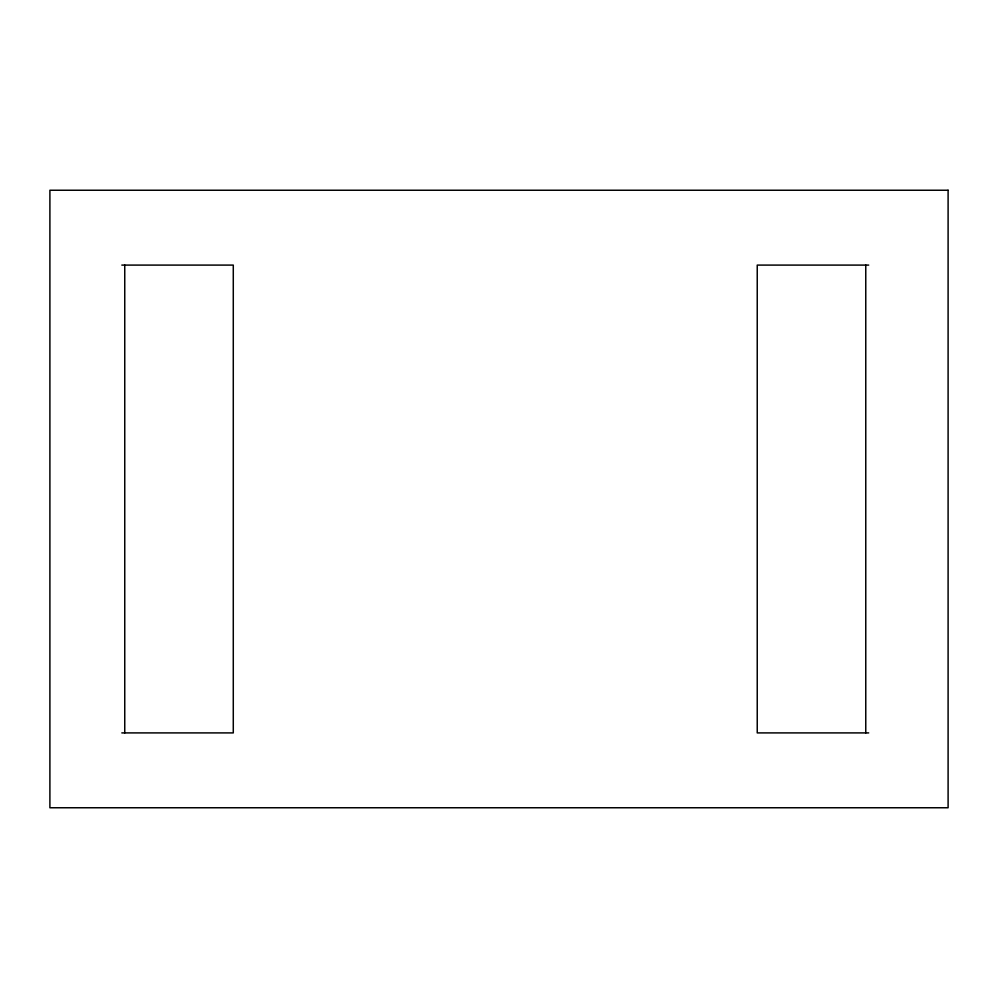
<?xml version="1.0" encoding="UTF-8"?>
<svg xmlns="http://www.w3.org/2000/svg" width="998" height="998" viewBox="0 0 998 998"><rect width="100%" height="100%" fill="white"/><g stroke="black" fill="none" stroke-linecap="round" stroke-linejoin="round"><path stroke-width="1.5" d="M121.818 265.094L233.282 265.094L233.282 732.906L121.818 732.906M868.697 265.094L757.233 265.094L757.233 732.906L868.697 732.906M865.765 265.094L865.765 732.906M124.75 265.094L124.75 732.906M948.1 190.244L49.9 190.244L49.9 807.756L948.1 807.756L948.1 190.244"/></g></svg>
